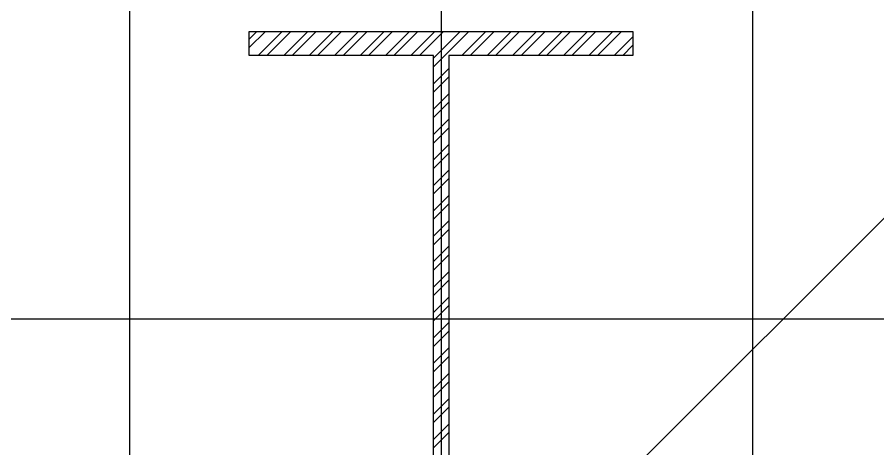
# Model space of a CAD drawing. Extents: x -40736 to 367926, y -65544 to 37405.
# Drawn here: x 347347.1 to 347436.8, y -55356.9 to -55311.8 of the extents above; entities that cross this region are included whole.
import ezdxf

# ---------------------------------------------------------------- set-up
doc = ezdxf.new("R2010")
doc.units = 0
doc.header["$LTSCALE"] = 600
doc.header["$MEASUREMENT"] = 0
doc.linetypes.add('CENTER2', pattern=[1.125, 0.75, -0.125, 0.125, -0.125])
doc.layers.add('底圖', color=253, linetype='CONTINUOUS')

msp = doc.modelspace()

# ---------------------------------------------------------------- linework, layer by layer
at = {"layer": '底圖', "linetype": 'CENTER2'}
for p, q in [((346423.78957, -56346.49011), (348358.78957, -54411.49011)), ((347358.78957, -55297.33166), (347358.78957, -55389.33166)), ((347391.28957, -55297.33166), (347391.28957, -55389.33166)), ((347423.78957, -55389.33166), (347423.78957, -55297.33166)), ((347371.28957, -55314.11971), (347372.07761, -55313.33166)), ((347371.28957, -55315.00359), (347372.9615, -55313.33166)), ((347371.28957, -55313.33166), (347411.28957, -55313.33166)), ((347371.28957, -55315.83166), (347371.28957, -55313.33166)), ((347372.22926, -55315.83166), (347374.72926, -55313.33166)), ((347373.11315, -55315.83166), (347375.61315, -55313.33166)), ((347374.88091, -55315.83166), (347377.38091, -55313.33166)), ((347375.7648, -55315.83166), (347378.2648, -55313.33166)), ((347377.53256, -55315.83166), (347380.03256, -55313.33166)), ((347378.41645, -55315.83166), (347380.91645, -55313.33166)), ((347380.18421, -55315.83166), (347382.68421, -55313.33166)), ((347381.0681, -55315.83166), (347383.5681, -55313.33166)), ((347382.83587, -55315.83166), (347385.33587, -55313.33166)), ((347383.71975, -55315.83166), (347386.21975, -55313.33166)), ((347385.48752, -55315.83166), (347387.98752, -55313.33166)), ((347386.3714, -55315.83166), (347388.8714, -55313.33166)), ((347388.13917, -55315.83166), (347390.63917, -55313.33166)), ((347389.02305, -55315.83166), (347391.52305, -55313.33166)), ((347390.48957, -55316.13291), (347393.29082, -55313.33166)), ((347390.48957, -55317.0168), (347394.1747, -55313.33166)), ((347393.44247, -55315.83166), (347395.94247, -55313.33166)), ((347394.32635, -55315.83166), (347396.82635, -55313.33166)), ((347396.09412, -55315.83166), (347398.59412, -55313.33166)), ((347396.978, -55315.83166), (347399.478, -55313.33166)), ((347398.74577, -55315.83166), (347401.24577, -55313.33166)), ((347399.62965, -55315.83166), (347402.12965, -55313.33166)), ((347401.39742, -55315.83166), (347403.89742, -55313.33166)), ((347402.2813, -55315.83166), (347404.7813, -55313.33166)), ((347404.04907, -55315.83166), (347406.54907, -55313.33166)), ((347404.93295, -55315.83166), (347407.43295, -55313.33166)), ((347406.70072, -55315.83166), (347409.20072, -55313.33166)), ((347407.5846, -55315.83166), (347410.0846, -55313.33166)), ((347411.28957, -55313.33166), (347411.28957, -55315.83166)), ((347409.35237, -55315.83166), (347411.28957, -55313.89447)), ((347410.23625, -55315.83166), (347411.28957, -55314.77835)), ((347390.48957, -55315.83166), (347371.28957, -55315.83166)), ((347390.48957, -55370.83166), (347390.48957, -55315.83166)), ((347411.28957, -55315.83166), (347392.08957, -55315.83166)), ((347392.08957, -55315.83166), (347392.08957, -55370.83166)), ((347390.48957, -55318.78456), (347392.08957, -55317.18456)), ((347390.48957, -55319.66845), (347392.08957, -55318.06845)), ((347390.48957, -55321.43621), (347392.08957, -55319.83621)), ((347390.48957, -55322.3201), (347392.08957, -55320.7201)), ((347390.48957, -55324.08786), (347392.08957, -55322.48786)), ((347390.48957, -55324.97175), (347392.08957, -55323.37175)), ((347390.48957, -55326.73951), (347392.08957, -55325.13951)), ((347390.48957, -55327.6234), (347392.08957, -55326.0234)), ((347390.48957, -55329.39117), (347392.08957, -55327.79117)), ((347390.48957, -55330.27505), (347392.08957, -55328.67505)), ((347390.48957, -55332.04282), (347392.08957, -55330.44282)), ((347390.48957, -55332.9267), (347392.08957, -55331.3267)), ((347390.48957, -55334.69447), (347392.08957, -55333.09447)), ((347390.48957, -55335.57835), (347392.08957, -55333.97835)), ((347390.48957, -55337.34612), (347392.08957, -55335.74612)), ((347390.48957, -55338.23), (347392.08957, -55336.63)), ((347390.48957, -55339.99777), (347392.08957, -55338.39777)), ((347390.48957, -55340.88165), (347392.08957, -55339.28165)), ((347390.48957, -55342.64942), (347392.08957, -55341.04942)), ((347390.48957, -55343.5333), (347392.08957, -55341.9333)), ((333491.07, -55343.33166), (361991.28956, -55343.33166)), ((347358.78957, -55343.33166), (347423.78957, -55343.33166)), ((347390.48957, -55345.30107), (347392.08957, -55343.70107)), ((347390.48957, -55346.18495), (347392.08957, -55344.58495)), ((347390.48957, -55347.95272), (347392.08957, -55346.35272)), ((347390.48957, -55348.8366), (347392.08957, -55347.2366)), ((347390.48957, -55350.60437), (347392.08957, -55349.00437)), ((347390.48957, -55351.48825), (347392.08957, -55349.88825)), ((347390.48957, -55353.25602), (347392.08957, -55351.65602)), ((347390.48957, -55354.1399), (347392.08957, -55352.5399)), ((347390.48957, -55355.90767), (347392.08957, -55354.30767)), ((347390.48957, -55356.79155), (347392.08957, -55355.19155))]:
    msp.add_line(p, q, dxfattribs=at)

doc.saveas('drawing.dxf')
